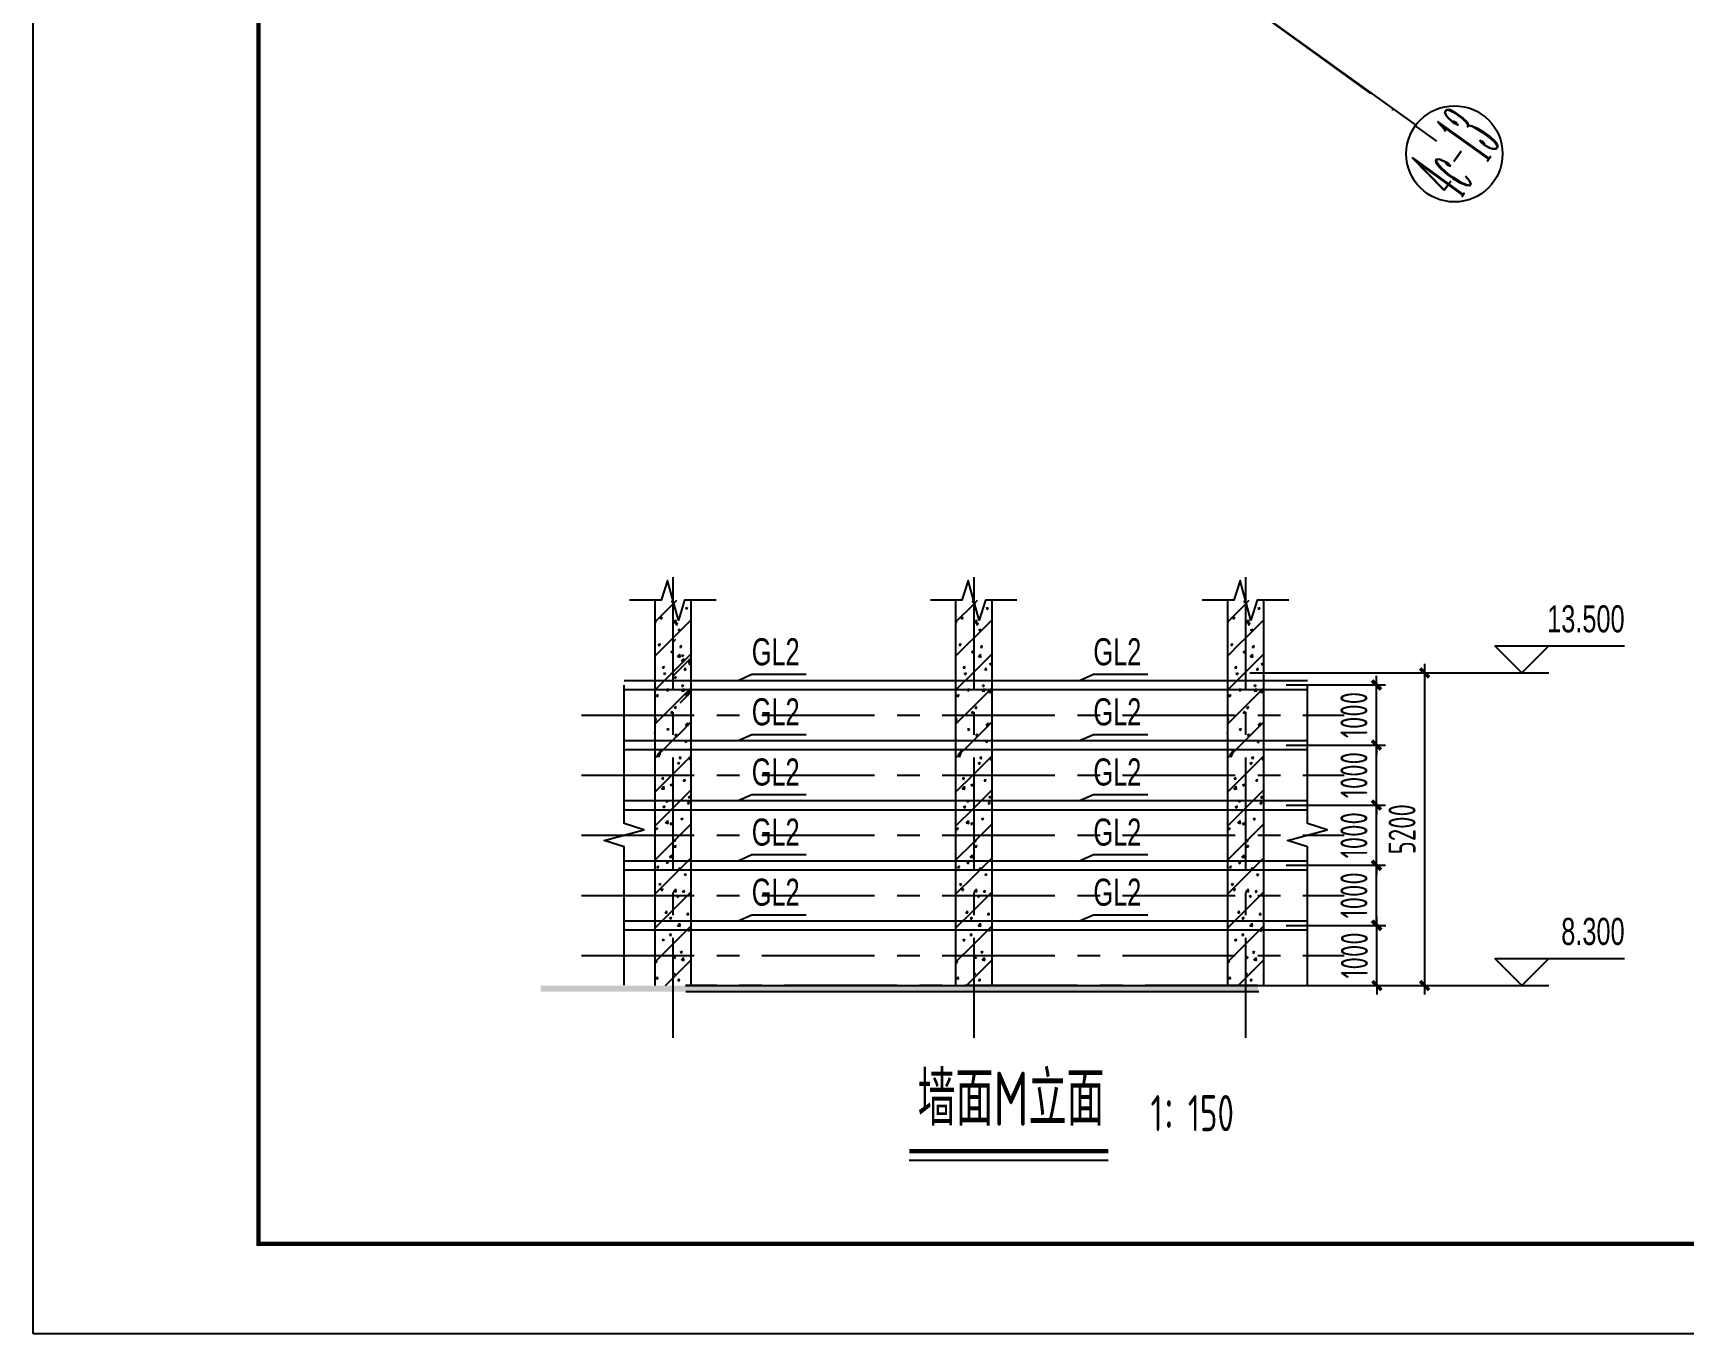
# Model space of a CAD drawing. Extents: x -803796 to -501762, y -1479216 to -846035.
# Drawn here: x -590862 to -563398, y -1407756 to -1386114 of the extents above; entities that cross this region are included whole.
import ezdxf
from ezdxf.enums import TextEntityAlignment as Align

# ---------------------------------------------------------------- set-up
doc = ezdxf.new("R2010")
doc.units = 0
doc.header["$LTSCALE"] = 1500
doc.linetypes.add('CENTER', pattern=[2, 1.25, -0.25, 0.25, -0.25])
doc.linetypes.add('XREF-GRID-04区$0$ACAD_ISO04W100', pattern=[30, 24, -3, 0, -3])
doc.layers.get('0').update_dxf_attribs({"linetype": 'CONTINUOUS'})
doc.layers.get('Defpoints').update_dxf_attribs({"linetype": 'CONTINUOUS'})
for name, color, linetype in [('AR-INT DECO', 140, 'CONTINUOUS'), ('AXIS', 253, 'CENTER'), ('BORDER', 7, 'CONTINUOUS'), ('DIM', 3, 'CONTINUOUS'), ('HATCH', 254, 'CONTINUOUS'), ('NUM', 7, 'CONTINUOUS'), ('TEXT', 7, 'CONTINUOUS'), ('THIN', 7, 'CONTINUOUS'), ('XREF-GRID-04区$0$A-DOTE', 14, 'XREF-GRID-04区$0$ACAD_ISO04W100'), ('XREF-GRID-04区$0$AXIS', 3, 'CONTINUOUS')]:
    doc.layers.add(name, color=color, linetype=linetype)
doc.styles.add('TSSD_Dimension', font='Tssdeng.shx', dxfattribs={"width": 0.7, "bigfont": 'hztxt.shx'})
doc.styles.add('TSSD_Label', font='tj03-romans1.shx', dxfattribs={"width": 0.7, "bigfont": 'hztxt.shx'})
doc.styles.add('TSSD_NORM', font='tssdeng.shx', dxfattribs={"width": 0.7, "bigfont": 'hztxt.shx'})
doc.styles.add('XREF-GRID-04区$0$_TCH_AXIS', font='COMPLEX', dxfattribs={"bigfont": 'GBCBIG'})
doc.dimstyles.new('TSSD_150_150', dxfattribs={"dimtxt": 450, "dimasz": 150, "dimexe": 150, "dimexo": 375, "dimgap": 150, "dimtad": 1, "dimdec": 0, "dimzin": 0, "dimdsep": 46, "dimtxsty": 'TSSD_Dimension', "dimblk": 'ARCHTICK', "dimblk1": 'ARCHTICK', "dimblk2": 'ARCHTICK', "dimcen": 0, "dimdle": 150, "dimclrt": 7, "dimadec": 0, "dimazin": 0, "dimtfac": 1, "dimtdec": 0, "dimtix": 1, "dimtmove": 2, "dimatfit": 3, "dimfxl": 1, "dimtolj": 1, "dimtzin": 0, "dimarcsym": 0})
pattern_1 = [(50, (-51374.62, -14284.63), (358.63009, -31.37607), [37.5, -412.5]), (355, (-51374.62, -14284.63), (-69.37567, 376.09607), [30, -330]), (100.4514, (-51344.73, -14287.25), (289.25469, 344.71977), [31.870095, -350.57106]), (46.1842, (-51374.6, -14184.63), (533.62052, -82.75951), [56.25, -618.75]), (96.6356, (-51330.15, -14191.53), (467.33135, 487.05894), [47.80514, -525.8565]), (351.1842, (-51374.6, -14184.63), (467.33097, 487.0593), [45, -495]), (21, (-51324.62, -14209.63), (298.453526, -201.309445), [37.5, -412.5]), (326, (-51324.62, -14209.63), (121.65767, 362.57502), [30, -330]), (71.4514, (-51299.75, -14226.4), (420.111314, 161.26525), [31.870095, -350.57106]), (45, (-51374.6, -14284.63), (-282.84271, 282.84271), [])]
pattern_2 = [(50, (-46371.66, -14284.63), (358.63009, -31.37607), [37.5, -412.5]), (355, (-46371.66, -14284.63), (-69.37567, 376.09607), [30, -330]), (100.4514, (-46341.78, -14287.25), (289.25469, 344.71977), [31.870095, -350.57106]), (46.1842, (-46371.66, -14184.63), (533.62052, -82.75951), [56.25, -618.75]), (96.6356, (-46327.2, -14191.53), (467.33135, 487.05894), [47.80514, -525.8565]), (351.1842, (-46371.66, -14184.63), (467.33097, 487.0593), [45, -495]), (21, (-46321.66, -14209.63), (298.453526, -201.309445), [37.5, -412.5]), (326, (-46321.66, -14209.63), (121.65767, 362.57502), [30, -330]), (71.4514, (-46296.8, -14226.4), (420.111314, 161.26525), [31.870095, -350.57106]), (45, (-46371.66, -14284.63), (-282.84271, 282.84271), [])]
pattern_3 = [(50, (-41851.38, -14284.63), (358.63009, -31.37607), [37.5, -412.5]), (355, (-41851.4, -14284.63), (-69.37567, 376.09607), [30, -330]), (100.4514, (-41821.5, -14287.25), (289.25469, 344.71977), [31.870095, -350.57106]), (46.1842, (-41851.4, -14184.63), (533.62052, -82.75951), [56.25, -618.75]), (96.6356, (-41806.9, -14191.53), (467.33135, 487.05894), [47.80514, -525.8565]), (351.1842, (-41851.4, -14184.63), (467.33097, 487.0593), [45, -495]), (21, (-41801.38, -14209.63), (298.453526, -201.309445), [37.5, -412.5]), (326, (-41801.4, -14209.63), (121.65767, 362.57502), [30, -330]), (71.4514, (-41776.5, -14226.4), (420.111314, 161.26525), [31.870095, -350.57106]), (45, (-41851.4, -14284.63), (-282.84271, 282.84271), [])]
pattern_4 = [(50, (-46371.66, -14284.63), (358.63009, -31.37607), [37.5, -412.5]), (355, (-46371.66, -14284.63), (-69.37567, 376.09607), [30, -330]), (100.4514, (-46341.78, -14287.25), (289.25469, 344.71977), [31.870095, -350.57106]), (46.1842, (-46371.66, -14184.63), (533.62052, -82.75951), [56.25, -618.75]), (96.6356, (-46327.2, -14191.53), (467.33135, 487.05894), [47.80514, -525.8565]), (351.1842, (-46371.66, -14184.63), (467.33097, 487.0593), [45, -495]), (21, (-46321.66, -14209.63), (298.453526, -201.309445), [37.5, -412.5]), (326, (-46321.66, -14209.63), (121.65767, 362.57502), [30, -330]), (71.4514, (-46296.8, -14226.4), (420.111314, 161.26525), [31.870095, -350.57106]), (45, (-46371.66, -14284.63), (-282.84271, 282.84271), [])]
pattern_5 = [(50, (-51374.62, -14284.63), (358.63009, -31.37607), [37.5, -412.5]), (355, (-51374.62, -14284.63), (-69.37567, 376.09607), [30, -330]), (100.4514, (-51344.73, -14287.25), (289.25469, 344.71977), [31.870095, -350.57106]), (46.1842, (-51374.6, -14184.63), (533.62052, -82.75951), [56.25, -618.75]), (96.6356, (-51330.15, -14191.53), (467.33135, 487.05894), [47.80514, -525.8565]), (351.1842, (-51374.6, -14184.63), (467.33097, 487.0593), [45, -495]), (21, (-51324.62, -14209.63), (298.453526, -201.309445), [37.5, -412.5]), (326, (-51324.62, -14209.63), (121.65767, 362.57502), [30, -330]), (71.4514, (-51299.75, -14226.4), (420.111314, 161.26525), [31.870095, -350.57106]), (45, (-51374.6, -14284.63), (-282.84271, 282.84271), [])]

# ---------------------------------------------------------------- blocks, each defined once
blk = doc.blocks.new('_ArchTick')
at = {"color": 0, "linetype": 'ByBlock', "const_width": 0.4}
blk.add_lwpolyline([(-0.5, -0.5), (0.5, 0.5)], dxfattribs=at)
blk = doc.blocks.new('*D558')
at = {"layer": 'Defpoints', "color": 0, "transparency": 16777216}
for p in [(-570393, -1400959), (-568506, -1400959), (-570393, -1401959)]:
    blk.add_point(p, dxfattribs=at)
at = {"layer": 'DIM', "color": 0, "lineweight": -2, "transparency": 16777216}
for p, q in [((-568506, -1400959), (-568506, -1400809)), ((-570018, -1400959), (-568356, -1400959)), ((-568506, -1401959), (-568506, -1400959)), ((-570018, -1401959), (-568356, -1401959)), ((-568506, -1401959), (-568506, -1402109))]:
    blk.add_line(p, q, dxfattribs=at)
at = {"layer": 'DIM', "color": 0, "lineweight": -2, "transparency": 16777216, "xscale": 150, "yscale": 150, "zscale": 150}
for p, rotation in [((-568506, -1400959), 270), ((-568506, -1401959), 90)]:
    blk.add_blockref('_ArchTick', p, dxfattribs=dict(at, rotation=rotation))
at = {"layer": 'DIM', "color": 7, "transparency": 16777216, "insert": (-568881, -1401459), "char_height": 450, "attachment_point": 5, "rotation": 90, "style": 'TSSD_Dimension'}
blk.add_mtext('\\A1;1000', dxfattribs=at)
blk = doc.blocks.new('*D559')
at = {"layer": 'Defpoints', "color": 0, "transparency": 16777216}
for p in [(-570393, -1399959), (-568513, -1399959), (-570393, -1400959)]:
    blk.add_point(p, dxfattribs=at)
at = {"layer": 'DIM', "color": 0, "lineweight": -2, "transparency": 16777216}
for p, q in [((-568513, -1399959), (-568513, -1399809)), ((-570018, -1399959), (-568363, -1399959)), ((-568513, -1400959), (-568513, -1399959)), ((-570018, -1400959), (-568363, -1400959)), ((-568513, -1400959), (-568513, -1401109))]:
    blk.add_line(p, q, dxfattribs=at)
at = {"layer": 'DIM', "color": 0, "lineweight": -2, "transparency": 16777216, "xscale": 150, "yscale": 150, "zscale": 150}
for p, rotation in [((-568513, -1399959), 270), ((-568513, -1400959), 90)]:
    blk.add_blockref('_ArchTick', p, dxfattribs=dict(at, rotation=rotation))
at = {"layer": 'DIM', "color": 7, "transparency": 16777216, "insert": (-568888, -1400459), "char_height": 450, "attachment_point": 5, "rotation": 90, "style": 'TSSD_Dimension'}
blk.add_mtext('\\A1;1000', dxfattribs=at)
blk = doc.blocks.new('*D560')
at = {"layer": 'Defpoints', "color": 0, "transparency": 16777216}
for p in [(-570393, -1398959), (-568513, -1398959), (-570393, -1399959)]:
    blk.add_point(p, dxfattribs=at)
at = {"layer": 'DIM', "color": 0, "lineweight": -2, "transparency": 16777216}
for p, q in [((-570018, -1398959), (-568363, -1398959)), ((-568513, -1398959), (-568513, -1398809)), ((-568513, -1399959), (-568513, -1398959)), ((-570018, -1399959), (-568363, -1399959)), ((-568513, -1399959), (-568513, -1400109))]:
    blk.add_line(p, q, dxfattribs=at)
at = {"layer": 'DIM', "color": 0, "lineweight": -2, "transparency": 16777216, "xscale": 150, "yscale": 150, "zscale": 150}
for p, rotation in [((-568513, -1398959), 270), ((-568513, -1399959), 90)]:
    blk.add_blockref('_ArchTick', p, dxfattribs=dict(at, rotation=rotation))
at = {"layer": 'DIM', "color": 7, "transparency": 16777216, "insert": (-568888, -1399459), "char_height": 450, "attachment_point": 5, "rotation": 90, "style": 'TSSD_Dimension'}
blk.add_mtext('\\A1;1000', dxfattribs=at)
blk = doc.blocks.new('*D561')
at = {"layer": 'Defpoints', "color": 0, "transparency": 16777216}
for p in [(-570393, -1397959), (-568513, -1397959), (-570393, -1398959)]:
    blk.add_point(p, dxfattribs=at)
at = {"layer": 'DIM', "color": 0, "lineweight": -2, "transparency": 16777216}
for p, q in [((-568513, -1397959), (-568513, -1397809)), ((-570018, -1397959), (-568363, -1397959)), ((-568513, -1398959), (-568513, -1397959)), ((-570018, -1398959), (-568363, -1398959)), ((-568513, -1398959), (-568513, -1399109))]:
    blk.add_line(p, q, dxfattribs=at)
at = {"layer": 'DIM', "color": 0, "lineweight": -2, "transparency": 16777216, "xscale": 150, "yscale": 150, "zscale": 150}
for p, rotation in [((-568513, -1397959), 270), ((-568513, -1398959), 90)]:
    blk.add_blockref('_ArchTick', p, dxfattribs=dict(at, rotation=rotation))
at = {"layer": 'DIM', "color": 7, "transparency": 16777216, "insert": (-568888, -1398459), "char_height": 450, "attachment_point": 5, "rotation": 90, "style": 'TSSD_Dimension'}
blk.add_mtext('\\A1;1000', dxfattribs=at)
blk = doc.blocks.new('*D562')
at = {"layer": 'Defpoints', "color": 0, "transparency": 16777216}
for p in [(-570393, -1396959), (-568513, -1396959), (-570393, -1397959)]:
    blk.add_point(p, dxfattribs=at)
at = {"layer": 'DIM', "color": 0, "lineweight": -2, "transparency": 16777216}
for p, q in [((-568513, -1396959), (-568513, -1396809)), ((-570018, -1396959), (-568363, -1396959)), ((-568513, -1397959), (-568513, -1396959)), ((-570018, -1397959), (-568363, -1397959)), ((-568513, -1397959), (-568513, -1398109))]:
    blk.add_line(p, q, dxfattribs=at)
at = {"layer": 'DIM', "color": 0, "lineweight": -2, "transparency": 16777216, "xscale": 150, "yscale": 150, "zscale": 150}
for p, rotation in [((-568513, -1396959), 270), ((-568513, -1397959), 90)]:
    blk.add_blockref('_ArchTick', p, dxfattribs=dict(at, rotation=rotation))
at = {"layer": 'DIM', "color": 7, "transparency": 16777216, "insert": (-568888, -1397459), "char_height": 450, "attachment_point": 5, "rotation": 90, "style": 'TSSD_Dimension'}
blk.add_mtext('\\A1;1000', dxfattribs=at)
blk = doc.blocks.new('*D563')
at = {"layer": 'Defpoints', "color": 0, "transparency": 16777216}
for p in [(-570993, -1396759), (-571577, -1401959), (-567713, -1401959)]:
    blk.add_point(p, dxfattribs=at)
at = {"layer": 'DIM', "color": 0, "lineweight": -2, "transparency": 16777216}
for p, q in [((-570618, -1396759), (-567563, -1396759)), ((-567713, -1396609), (-567713, -1402109)), ((-571202, -1401959), (-567563, -1401959))]:
    blk.add_line(p, q, dxfattribs=at)
at = {"layer": 'DIM', "color": 0, "lineweight": -2, "transparency": 16777216, "xscale": 150, "yscale": 150, "zscale": 150}
for p, rotation in [((-567713, -1396759), 90), ((-567713, -1401959), 270)]:
    blk.add_blockref('_ArchTick', p, dxfattribs=dict(at, rotation=rotation))
at = {"layer": 'DIM', "color": 7, "transparency": 16777216, "insert": (-568088, -1399359), "char_height": 450, "attachment_point": 5, "rotation": 90, "style": 'TSSD_Dimension'}
blk.add_mtext('\\A1;5200', dxfattribs=at)

msp = doc.modelspace()

# ---------------------------------------------------------------- hatches: boundary and pattern name
at = {"layer": 'HATCH'}
h = msp.add_hatch(dxfattribs=at)
h.set_pattern_fill('ARMOREDW', color=256, scale=50, style=0)
h.set_pattern_definition(pattern_1)
h.paths.add_polyline_path([(-580216.7, -1395550), (-580516.7, -1395550), (-580516.7, -1396259.2), (-580216.7, -1396259.2)])
h = msp.add_hatch(dxfattribs=at)
h.set_pattern_fill('ARMOREDW', color=256, scale=50, style=0)
h.set_pattern_definition(pattern_5)
h.paths.add_polyline_path([(-580216.7, -1395550), (-580516.7, -1395550), (-580516.7, -1396259.2), (-580216.7, -1396259.2)])
h = msp.add_hatch(dxfattribs=at)
h.set_pattern_fill('ARMOREDW', color=256, scale=50, style=0)
h.set_pattern_definition(pattern_1)
h.paths.add_polyline_path([(-579916.7, -1395550), (-580216.7, -1395550), (-580216.7, -1396259.2), (-579916.7, -1396259.2)])
h = msp.add_hatch(dxfattribs=at)
h.set_pattern_fill('ARMOREDW', color=256, scale=50, style=0)
h.set_pattern_definition(pattern_5)
h.paths.add_polyline_path([(-579916.7, -1395550), (-580216.7, -1395550), (-580216.7, -1396259.2), (-579916.7, -1396259.2)])
h = msp.add_hatch(dxfattribs=at)
h.set_pattern_fill('ARMOREDW', color=256, scale=50, style=0)
h.set_pattern_definition(pattern_4)
h.paths.add_polyline_path([(-575213.7, -1395550), (-575513.7, -1395550), (-575513.7, -1396259.2), (-575213.7, -1396259.2)])
h = msp.add_hatch(dxfattribs=at)
h.set_pattern_fill('ARMOREDW', color=256, scale=50, style=0)
h.set_pattern_definition(pattern_4)
h.paths.add_polyline_path([(-574913.7, -1395550), (-575213.7, -1395550), (-575213.7, -1396259.2), (-574913.7, -1396259.2)])
h = msp.add_hatch(dxfattribs=at)
h.set_pattern_fill('ARMOREDW', color=256, scale=50, style=0)
h.set_pattern_definition(pattern_3)
h.paths.add_polyline_path([(-570693.4, -1395550), (-570993.4, -1395550), (-570993.4, -1396259.2), (-570693.4, -1396259.2)])
h = msp.add_hatch(dxfattribs=at)
h.set_pattern_fill('ARMOREDW', color=256, scale=50, style=0)
h.set_pattern_definition(pattern_3)
h.paths.add_polyline_path([(-570393.4, -1395550), (-570693.4, -1395550), (-570693.4, -1396259.2), (-570393.4, -1396259.2)])
h = msp.add_hatch(dxfattribs=at)
h.set_pattern_fill('ARMOREDW', color=256, scale=50, style=0)
h.set_pattern_definition(pattern_5)
h.paths.add_polyline_path([(-579916.7, -1396759.2), (-579916.7, -1396583.8), (-579916.7, -1395886.6), (-580216.7, -1396509.2), (-580216.7, -1397759.2), (-579916.7, -1397759.2)])
h = msp.add_hatch(dxfattribs=at)
h.set_pattern_fill('ARMOREDW', color=256, scale=50, style=0)
h.set_pattern_definition(pattern_4)
h.paths.add_polyline_path([(-574913.7, -1396759.2), (-574913.7, -1396583.8), (-574913.7, -1395886.6), (-575213.7, -1396509.2), (-575213.7, -1397759.2), (-574913.7, -1397759.2)])
h = msp.add_hatch(dxfattribs=at)
h.set_pattern_fill('ARMOREDW', color=256, scale=50, style=0)
h.set_pattern_definition(pattern_3)
h.paths.add_polyline_path([(-570393.4, -1396759.2), (-570393.4, -1396583.8), (-570393.4, -1395886.6), (-570693.4, -1396509.2), (-570693.4, -1397759.2), (-570393.4, -1397759.2)])
h = msp.add_hatch(dxfattribs=at)
h.set_pattern_fill('ARMOREDW', color=256, scale=50, style=0)
h.set_pattern_definition(pattern_1)
h.paths.add_polyline_path([(-580216.7, -1396259.2), (-580516.7, -1396259.2), (-580516.7, -1397759.2), (-580216.7, -1397759.2)])
h = msp.add_hatch(dxfattribs=at)
h.set_pattern_fill('ARMOREDW', color=256, scale=50, style=0)
h.set_pattern_definition(pattern_5)
h.paths.add_polyline_path([(-580216.7, -1396259.2), (-580516.7, -1396259.2), (-580516.7, -1397759.2), (-580216.7, -1397759.2)])
h = msp.add_hatch(dxfattribs=at)
h.set_pattern_fill('ARMOREDW', color=256, scale=50, style=0)
h.set_pattern_definition([(50, (-51374.62, -13784.63), (358.63009, -31.37607), [37.5, -412.5]), (355, (-51374.62, -13784.63), (-69.37567, 376.09607), [30, -330]), (100.4514, (-51344.73, -13787.25), (289.25469, 344.71977), [31.870095, -350.57106]), (46.1842, (-51374.6, -13684.63), (533.62052, -82.75951), [56.25, -618.75]), (96.6356, (-51330.15, -13691.53), (467.33135, 487.05894), [47.80514, -525.8565]), (351.1842, (-51374.6, -13684.63), (467.33097, 487.0593), [45, -495]), (21, (-51324.62, -13709.63), (298.453526, -201.309445), [37.5, -412.5]), (326, (-51324.62, -13709.63), (121.65767, 362.57502), [30, -330]), (71.4514, (-51299.75, -13726.4), (420.111314, 161.26525), [31.870095, -350.57106]), (45, (-51374.6, -13784.63), (-282.84271, 282.84271), [])])
h.paths.add_polyline_path([(-579916.7, -1396259.2), (-580166.7, -1396259.2), (-580166.7, -1396009.2), (-580216.7, -1396009.2), (-580216.7, -1397259.2), (-579916.7, -1397259.2)])
h = msp.add_hatch(dxfattribs=at)
h.set_pattern_fill('ARMOREDW', color=256, scale=50, style=0)
h.set_pattern_definition(pattern_4)
h.paths.add_polyline_path([(-575213.7, -1396259.2), (-575513.7, -1396259.2), (-575513.7, -1397759.2), (-575213.7, -1397759.2)])
h = msp.add_hatch(dxfattribs=at)
h.set_pattern_fill('ARMOREDW', color=256, scale=50, style=0)
h.set_pattern_definition(pattern_3)
h.paths.add_polyline_path([(-570693.4, -1396259.2), (-570993.4, -1396259.2), (-570993.4, -1397759.2), (-570693.4, -1397759.2)])
h = msp.add_hatch(dxfattribs=at)
h.set_pattern_fill('ARMOREDW', color=256, scale=50, style=0)
h.set_pattern_definition(pattern_1)
h.paths.add_polyline_path([(-580216.7, -1397759.2), (-580516.7, -1397759.2), (-580516.7, -1401959.2), (-580216.7, -1401959.2)])
h = msp.add_hatch(dxfattribs=at)
h.set_pattern_fill('ARMOREDW', color=256, scale=50, style=0)
h.set_pattern_definition(pattern_1)
h.paths.add_polyline_path([(-579916.7, -1397759.2), (-580216.7, -1397759.2), (-580216.7, -1401959.2), (-579916.7, -1401959.2)])
h = msp.add_hatch(dxfattribs=at)
h.set_pattern_fill('ARMOREDW', color=256, scale=50, style=0)
h.set_pattern_definition(pattern_2)
h.paths.add_polyline_path([(-575213.7, -1397759.2), (-575513.7, -1397759.2), (-575513.7, -1401959.2), (-575213.7, -1401959.2)])
h = msp.add_hatch(dxfattribs=at)
h.set_pattern_fill('ARMOREDW', color=256, scale=50, style=0)
h.set_pattern_definition(pattern_2)
h.paths.add_polyline_path([(-574913.7, -1397759.2), (-575213.7, -1397759.2), (-575213.7, -1401959.2), (-574913.7, -1401959.2)])
h = msp.add_hatch(dxfattribs=at)
h.set_pattern_fill('ARMOREDW', color=256, scale=50, style=0)
h.set_pattern_definition(pattern_3)
h.paths.add_polyline_path([(-570693.4, -1397759.2), (-570993.4, -1397759.2), (-570993.4, -1401959.2), (-570693.4, -1401959.2)])
h = msp.add_hatch(dxfattribs=at)
h.set_pattern_fill('ARMOREDW', color=256, scale=50, style=0)
h.set_pattern_definition(pattern_3)
h.paths.add_polyline_path([(-570393.4, -1397759.2), (-570693.4, -1397759.2), (-570693.4, -1401959.2), (-570393.4, -1401959.2)])
h = msp.add_hatch(dxfattribs=at)
h.set_pattern_fill('ARMOREDW', color=256, scale=12.5, style=0)
h.set_pattern_definition([(50, (-312747.73, -968354.82), (89.657523, -7.844017), [9.375, -103.125]), (355, (-312747.73, -968354.82), (-17.343917, 94.024017), [7.5, -82.5]), (100.4514, (-312740.26, -968355.47), (72.313673, 86.179943), [7.967524, -87.642764]), (46.1842, (-312747.73, -968329.82), (133.40513, -20.689877), [14.0625, -154.6875]), (96.6356, (-312736.61, -968331.54), (116.832838, 121.764734), [11.951286, -131.464125]), (351.1842, (-312747.73, -968329.82), (116.832743, 121.764825), [11.25, -123.75]), (21, (-312735.23, -968336.07), (74.613382, -50.327361), [9.375, -103.125]), (326, (-312735.23, -968336.07), (30.414416, 90.643756), [7.5, -82.5]), (71.4514, (-312729.01, -968340.26), (105.027829, 40.316312), [7.967524, -87.642764]), (45, (-312747.73, -968354.82), (-70.710678, 70.710678), [])])
h.paths.add_polyline_path([(-582418.4, -1401959.2), (-582418.4, -1402059.2), (-570470.5, -1402059.2), (-570488.3, -1401959.2)])

# ---------------------------------------------------------------- linework, layer by layer
at = {"layer": 'AR-INT DECO'}
for p, q in [((-580516.7, -1395550, -3.1), (-580516.7, -1401959.2, -3.1)), ((-579916.7, -1395550, -3.1), (-579916.7, -1401959.2, -3.1)), ((-575513.7, -1395550, -3.1), (-575513.7, -1401959.2, -3.1)), ((-574913.7, -1395550, -3.1), (-574913.7, -1401959.2, -3.1)), ((-570993.4, -1395550, -3.1), (-570993.4, -1401959.2, -3.1)), ((-570393.4, -1395550, -3.1), (-570393.4, -1401959.2, -3.1)), ((-581028.8, -1396883.2, -3.1), (-575956.9, -1396883.2, -3.1)), ((-581028.8, -1397035.2, -3.1), (-575956.9, -1397035.2, -3.1)), ((-575956.9, -1396883.2, -3.1), (-569662.8, -1396883.2, -3.1)), ((-575956.9, -1397035.2, -3.1), (-569662.8, -1397035.2, -3.1)), ((-581028.8, -1397883.2, -3.1), (-575956.9, -1397883.2, -3.1)), ((-575956.9, -1397883.2, -3.1), (-569662.8, -1397883.2, -3.1)), ((-581028.8, -1398035.2, -3.1), (-575956.9, -1398035.2, -3.1)), ((-575956.9, -1398035.2, -3.1), (-569662.8, -1398035.2, -3.1)), ((-581028.8, -1398883.2, -3.1), (-575956.9, -1398883.2, -3.1)), ((-575956.9, -1398883.2, -3.1), (-569662.8, -1398883.2, -3.1)), ((-581028.8, -1399035.2, -3.1), (-575956.9, -1399035.2, -3.1)), ((-575956.9, -1399035.2, -3.1), (-569662.8, -1399035.2, -3.1)), ((-581028.8, -1399883.2, -3.1), (-575956.9, -1399883.2, -3.1)), ((-581028.8, -1400035.2, -3.1), (-575956.9, -1400035.2, -3.1)), ((-575956.9, -1399883.2, -3.1), (-569662.8, -1399883.2, -3.1)), ((-575956.9, -1400035.2, -3.1), (-569662.8, -1400035.2, -3.1)), ((-581028.8, -1400883.2, -3.1), (-575956.9, -1400883.2, -3.1)), ((-575956.9, -1400883.2, -3.1), (-569662.8, -1400883.2, -3.1)), ((-581028.8, -1401035.2, -3.1), (-575956.9, -1401035.2, -3.1)), ((-575956.9, -1401035.2, -3.1), (-569662.8, -1401035.2, -3.1)), ((-580010.1, -1401959.2, -3.1), (-570488.3, -1401959.2, -3.1)), ((-580000.9, -1402059.2, -3.1), (-570470.5, -1402059.2, -3.1))]:
    msp.add_line(p, q, dxfattribs=at)
at = {"layer": 'AXIS'}
for p, q in [((-580216.7, -1395164.2, -3.1), (-580216.7, -1402827.4, -3.1)), ((-575213.7, -1395164.2, -3.1), (-575213.7, -1402827.4, -3.1)), ((-570693.4, -1395164.2, -3.1), (-570693.4, -1402827.4, -3.1)), ((-581736.9, -1397459.2, -3.1), (-569052.6, -1397459.2, -3.1)), ((-581736.9, -1398459.2, -3.1), (-569052.6, -1398459.2, -3.1)), ((-581736.9, -1399459.2, -3.1), (-569052.6, -1399459.2, -3.1)), ((-581736.9, -1400459.2, -3.1), (-569052.6, -1400459.2, -3.1)), ((-581736.9, -1401459.2, -3.1), (-569052.6, -1401459.2, -3.1)), ((-570488.3, -1401959.2, -3.1), (-580010.1, -1401959.2, -3.1)), ((-579985.3, -1401959.2, -3.1), (-569751.4, -1401959.2, -3.1))]:
    msp.add_line(p, q, dxfattribs=at)
at = {"layer": 'BORDER', "elevation": -3.1}
msp.add_lwpolyline([(-590861.8, -1407756.2), (-590861.8, -1344756.2), (-501761.8, -1344756.2), (-501761.8, -1407756.2)], close=True, dxfattribs=at)
at = {"layer": 'BORDER', "const_width": 75, "elevation": -3.1}
msp.add_lwpolyline([(-587111.8, -1406256.2), (-587111.8, -1346256.2), (-503261.8, -1346256.2), (-503261.8, -1406256.2)], close=True, dxfattribs=at)
at = {"layer": 'NUM', "const_width": 75, "elevation": -15.5}
msp.add_lwpolyline([(-576285, -1404713.9), (-572976.1, -1404713.9)], dxfattribs=at)
at = {"layer": 'NUM', "elevation": -15.5}
msp.add_lwpolyline([(-576285, -1404863.9), (-572976.1, -1404863.9)], dxfattribs=at)
at = {"layer": 'TEXT'}
for p, q in [((-579134.3, -1396883.2, -3.1), (-578905.2, -1396782, -3.1)), ((-578905.2, -1396782, -3.1), (-577997.9, -1396782, -3.1)), ((-573451.3, -1396883.2, -3.1), (-573222.2, -1396782, -3.1)), ((-573222.2, -1396782, -3.1), (-572315, -1396782, -3.1)), ((-579134.3, -1397883.2, -3.1), (-578905.2, -1397782, -3.1)), ((-578905.2, -1397782, -3.1), (-577997.9, -1397782, -3.1)), ((-573451.3, -1397883.2, -3.1), (-573222.2, -1397782, -3.1)), ((-573222.2, -1397782, -3.1), (-572315, -1397782, -3.1)), ((-579134.3, -1398883.2, -3.1), (-578905.2, -1398782, -3.1)), ((-578905.2, -1398782, -3.1), (-577997.9, -1398782, -3.1)), ((-573451.3, -1398883.2, -3.1), (-573222.2, -1398782, -3.1)), ((-573222.2, -1398782, -3.1), (-572315, -1398782, -3.1)), ((-579134.3, -1399883.2, -3.1), (-578905.2, -1399782, -3.1)), ((-578905.2, -1399782, -3.1), (-577997.9, -1399782, -3.1)), ((-573451.3, -1399883.2, -3.1), (-573222.2, -1399782, -3.1)), ((-573222.2, -1399782, -3.1), (-572315, -1399782, -3.1)), ((-579134.3, -1400883.2, -3.1), (-578905.2, -1400782, -3.1)), ((-578905.2, -1400782, -3.1), (-577997.9, -1400782, -3.1)), ((-573451.3, -1400883.2, -3.1), (-573222.2, -1400782, -3.1)), ((-573222.2, -1400782, -3.1), (-572315, -1400782, -3.1))]:
    msp.add_line(p, q, dxfattribs=at)
at = {"layer": 'THIN'}
for p, q in [((-566095.2, -1396759.2, -3.1), (-566545.2, -1396309.2, -3.1)), ((-566545.2, -1396309.2, -3.1), (-565645.2, -1396309.2, -3.1)), ((-566095.2, -1396759.2, -3.1), (-565645.2, -1396309.2, -3.1)), ((-565645.2, -1396309.2, -3.1), (-564385.2, -1396309.2, -3.1)), ((-568442.5, -1396759.2, -3.1), (-565645.2, -1396759.2, -3.1)), ((-566095.2, -1401959.2, -3.1), (-566545.2, -1401509.2, -3.1)), ((-566545.2, -1401509.2, -3.1), (-565645.2, -1401509.2, -3.1)), ((-566095.2, -1401959.2, -3.1), (-565645.2, -1401509.2, -3.1)), ((-565645.2, -1401509.2, -3.1), (-564385.2, -1401509.2, -3.1)), ((-568442.5, -1401959.2, -3.1), (-565645.2, -1401959.2, -3.1))]:
    msp.add_line(p, q, dxfattribs=at)
at = {"layer": 'THIN', "elevation": -3.1}
for points in [[(-579496.7, -1395550), (-580021.7, -1395550), (-580126.7, -1395880), (-580306.7, -1395220), (-580411.7, -1395550), (-580936.7, -1395550)], [(-574493.7, -1395550), (-575018.7, -1395550), (-575123.7, -1395880), (-575303.7, -1395220), (-575408.7, -1395550), (-575933.7, -1395550)], [(-569973.4, -1395550), (-570498.4, -1395550), (-570603.4, -1395880), (-570783.4, -1395220), (-570888.4, -1395550), (-571413.4, -1395550)], [(-581028.8, -1401955.2), (-581028.8, -1399654.2), (-581358.8, -1399549.2), (-580698.8, -1399369.2), (-581028.8, -1399264.2), (-581028.8, -1396963.2)], [(-569662.8, -1401955.2), (-569662.8, -1399654.2), (-569992.8, -1399549.2), (-569332.8, -1399369.2), (-569662.8, -1399264.2), (-569662.8, -1396963.2)]]:
    msp.add_lwpolyline(points, dxfattribs=at)
at = {"layer": 'XREF-GRID-04区$0$A-DOTE', "ltscale": 0.1}
msp.add_line((-578817.1, -1379727.5, -3.1), (-567516.7, -1387914.7, -3.1), dxfattribs=at)
at = {"layer": 'XREF-GRID-04区$0$AXIS'}
msp.add_line((-572152.3, -1384556.2, -3.1), (-567859.7, -1387648.7, -3.1), dxfattribs=at)
msp.add_circle((-567216.6, -1388124.5, -3.1), 800, dxfattribs=at)

# ---------------------------------------------------------------- texts
at = {"layer": 'NUM', "style": 'TSSD_NORM', "width": 0.7}
for s, height, p in [('墙面M立面', 900, (-576144.7, -1404562.3, -15.5)), (' 1：150', 600, (-572526.1, -1404562.3, -15.5))]:
    msp.add_text(s, height=height, dxfattribs=at).set_placement(p, align=Align.BOTTOM_LEFT)
at = {"layer": 'TEXT', "style": 'TSSD_Label', "width": 0.7}
for p in [(-578905.2, -1396632, -3.1), (-573222.2, -1396632, -3.1), (-578905.2, -1397632, -3.1), (-573222.2, -1397632, -3.1), (-578905.2, -1398632, -3.1), (-573222.2, -1398632, -3.1), (-578905.2, -1399632, -3.1), (-573222.2, -1399632, -3.1), (-578905.2, -1400632, -3.1), (-573222.2, -1400632, -3.1)]:
    msp.add_text('GL2', height=450, dxfattribs=at).set_placement(p)
at = {"layer": 'THIN', "style": 'TSSD_Label', "width": 0.7}
for s, p in [('13.500', (-564385.2, -1396219.2, -3.1)), ('8.300', (-564385.2, -1401419.2, -3.1))]:
    msp.add_text(s, height=450, dxfattribs=at).set_placement(p, align=Align.BOTTOM_RIGHT)
at = {"layer": 'XREF-GRID-04区$0$AXIS', "color": 7, "style": 'XREF-GRID-04区$0$_TCH_AXIS', "width": 0.257862}
msp.add_text('4c-13', height=1050, rotation=54.23032, dxfattribs=at).set_placement((-567157, -1388922.3, -3.1), (-566441, -1387928.5, -3.1), align=Align.FIT)

# ---------------------------------------------------------------- dimensions: what is measured, and where the dimension line sits
at = {"layer": 'DIM'}
for base, p1, p2, picture, middle in [((-567712.5, -1401959.2, -3.1), (-570993.4, -1396759.2, -3.1), (-571577.4, -1401959.2, -3.1), '*D563', (-568087.5, -1399359.2, -3.1)), ((-568512.5, -1396959.2, -3.1), (-570393.4, -1397959.2, -3.1), (-570393.4, -1396959.2, -3.1), '*D562', (-568887.5, -1397459.2, -3.1)), ((-568512.5, -1397959.2, -3.1), (-570393.4, -1398959.2, -3.1), (-570393.4, -1397959.2, -3.1), '*D561', (-568887.5, -1398459.2, -3.1)), ((-568512.5, -1398959.2, -3.1), (-570393.4, -1399959.2, -3.1), (-570393.4, -1398959.2, -3.1), '*D560', (-568887.5, -1399459.2, -3.1)), ((-568512.5, -1399959.2, -3.1), (-570393.4, -1400959.2, -3.1), (-570393.4, -1399959.2, -3.1), '*D559', (-568887.5, -1400459.2, -3.1)), ((-568505.6, -1400959.2, -3.1), (-570393.4, -1401959.2, -3.1), (-570393.4, -1400959.2, -3.1), '*D558', (-568880.6, -1401459.2, -3.1))]:
    dim = msp.add_linear_dim(base=base, p1=p1, p2=p2, angle=90, dimstyle='TSSD_150_150', dxfattribs=at)
    dim.commit()
    dim.dimension.update_dxf_attribs({"geometry": picture, "text_midpoint": middle})

doc.saveas('drawing.dxf')
